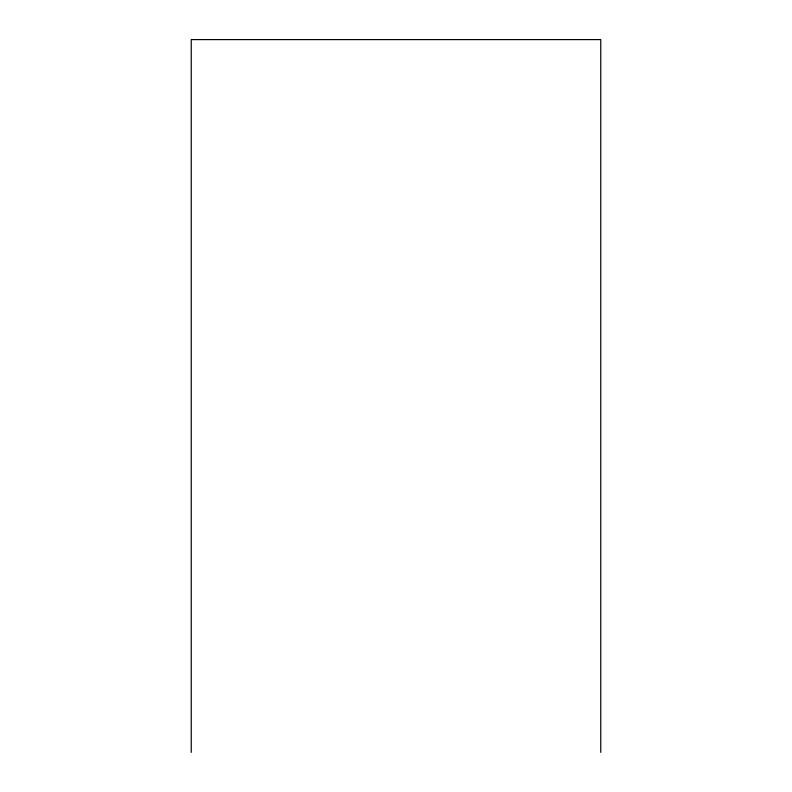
<?xml version="1.0" encoding="UTF-8"?>
<svg xmlns="http://www.w3.org/2000/svg" width="792" height="792" viewBox="0 0 792 792"><rect width="100%" height="100%" fill="white"/><g stroke="black" fill="none" stroke-linecap="round" stroke-linejoin="round"><path stroke-width="1.19" d="M600.762 752.4L600.762 39.6L191.238 39.6L191.238 752.4"/></g></svg>
